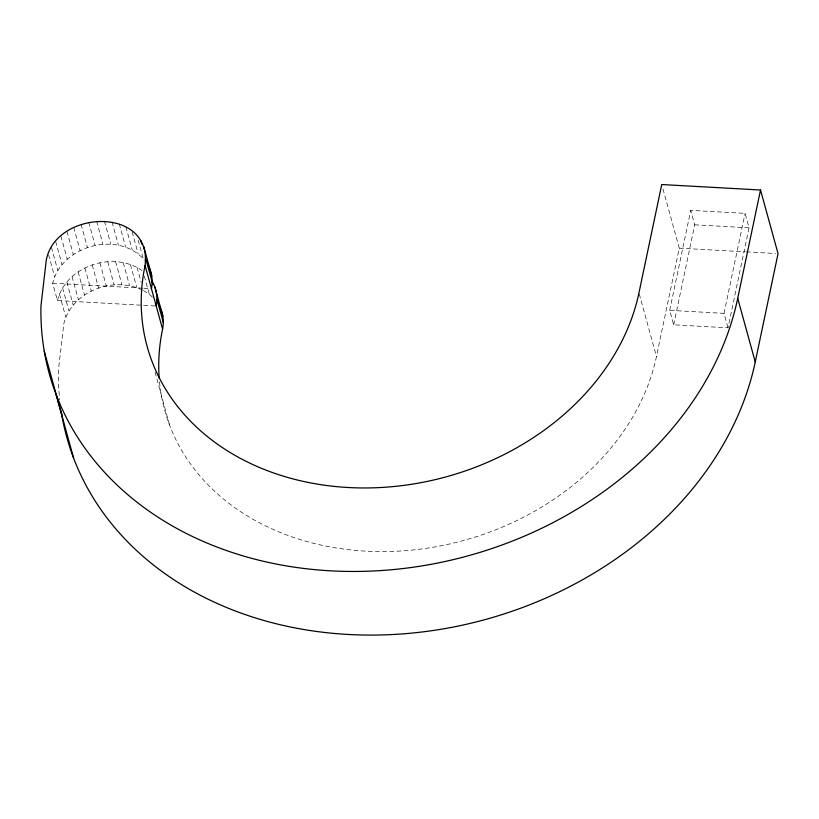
<?xml version="1.0" encoding="UTF-8"?>
<svg xmlns="http://www.w3.org/2000/svg" width="819" height="819" viewBox="0 0 819 819"><rect width="100%" height="100%" fill="white"/><g stroke="black" fill="none" stroke-linecap="round" stroke-linejoin="round"><path stroke-width="0.61" stroke-dasharray="4.09 3.07" d="M159.5 381.889A253.941 204.924 -15.4 0 0 397.297 551.187A253.941 204.924 -15.4 0 0 656.469 356.49L679.279 248.167L662.766 188.216M669.696 310.34L690.745 210.36L745.075 213.36L749.057 227.825L728.009 327.815L673.679 324.805L669.696 310.34L724.027 313.349L728.009 327.815M673.679 324.805L694.727 224.815L690.745 210.36M724.027 313.349L745.075 213.36M154.955 305.948L57.453 300.553L52.672 283.2C61.753 245.137 118.816 230.159 144.513 260.155M57.453 300.553C66.001 265.858 113.36 250.368 141.974 270.557M142.342 290.059C113.442 275.727 71.816 291.329 63.821 323.689L58.477 369.543A355.518 286.896 -15.4 0 0 59.715 399.836M694.727 224.815L749.057 227.825M679.279 248.167L745.126 251.812M746.396 251.883L775.521 253.491M52.672 283.2L142.578 288.175M143.847 288.247L151.443 288.667M143.448 290.54L149.334 294.328L153.501 298.136M639.291 294.093L656.469 356.49M138.145 240.141L143.182 258.415M132.146 231.92L138.176 253.839M144.298 276.064L149.334 294.328M125.921 226.924L132.289 250.061M137.07 267.403L141.093 282.023M119.287 224.027L125.655 247.154M130.436 264.506L136.814 287.643M155.067 372.174L169.605 425.215M112.07 222.082L118.448 245.219M123.219 262.571L129.597 285.698M104.453 221.14L110.821 244.277M115.602 261.63L121.98 284.766M96.622 221.222L102.989 244.359M107.77 261.711L114.148 284.848M88.759 222.338L95.137 245.465M99.918 262.817L106.286 285.954M81.081 224.437L87.449 247.573M92.23 264.926L98.597 288.063M73.751 227.487L80.119 250.624M84.9 267.977L91.278 291.114M66.963 231.408L73.331 254.545M78.112 271.898L84.49 295.035M60.882 236.097L67.26 259.234M72.031 276.587L78.409 299.723M55.661 241.451L62.029 264.588M66.81 281.941L73.188 305.077M51.423 247.328L57.801 270.465M62.572 287.817L68.95 310.954M48.608 254.801L54.648 276.72M59.429 294.072L65.796 317.209"/><path stroke-width="1.23" d="M145.076 265.53C152.293 205.723 55.62 209.797 46.294 260.073L40.95 305.927A355.518 286.896 -15.4 0 0 357.944 571.437A355.518 286.896 -15.4 0 0 737.724 298.331L760.523 190.008L661.752 184.541L638.953 292.864A253.941 204.924 -15.4 0 1 348.167 487.51A253.941 204.924 -15.4 0 1 145.076 265.53L162.592 329.156A253.941 204.924 -15.4 0 0 159.183 378.163M151.443 288.667C152.795 281.255 152.252 273.259 148.608 266.554M156.224 306.019C157.934 297.492 156.47 288.462 151.945 281.009L152.948 284.664M162.592 329.156C164.056 321.376 163.257 313.022 159.275 306.081M61.169 411.046A355.518 286.896 -15.4 0 0 400.696 634.029A355.518 286.896 -15.4 0 0 755.251 361.957L778.05 253.634L760.523 190.008M737.724 298.331L755.251 361.957M143.673 246.324L151.74 275.665M154.822 286.814L162.889 316.144M140.796 240.52L141.8 244.175M145.833 258.988L152.211 282.115M156.992 299.467L163.36 322.604M44.246 351.126L61.773 414.742M56.112 394.553L73.638 458.179"/></g></svg>
